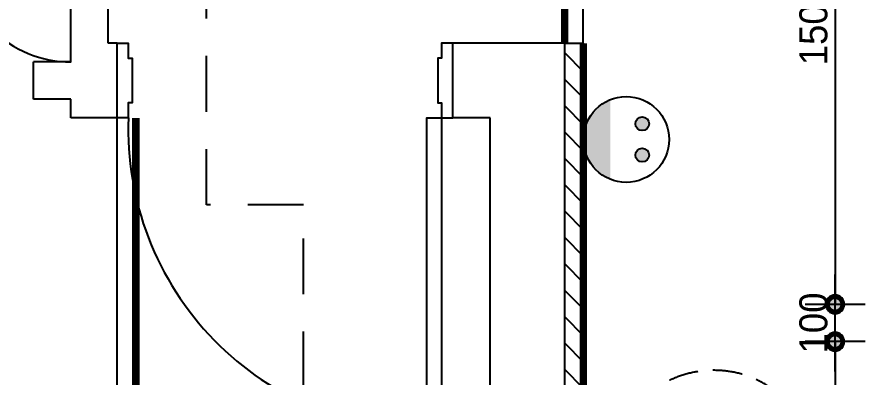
# Model space of a CAD drawing. Header units: inches. Extents: x -63256 to 33689, y -34490 to 100230.
# Drawn here: x 818 to 3092, y 5879 to 6844 of the extents above; entities that cross this region are included whole.
import ezdxf

# ---------------------------------------------------------------- set-up
doc = ezdxf.new("R2010")
doc.units = ezdxf.units.IN
doc.header["$LTSCALE"] = 100
doc.header["$MEASUREMENT"] = 0
doc.linetypes.add('DH-HID2', pattern=[1.2, 0.8, -0.4])
doc.linetypes.add('HID', pattern=[2.5, 1.5, -1])
for name, color, linetype in [('03-WAL NEW', 3, 'Continuous'), ('06-FUR', 6, 'Continuous'), ('06-LIGHT', 4, 'Continuous'), ('07-DIM WAL', 5, 'Continuous'), ('3.기호.계단선', 30, 'Continuous'), ('CO-DO-FR', 7, 'Continuous'), ('CO-DOOR', 8, 'Continuous'), ('FU-FURM', 251, 'DH-HID2'), ('RC-LIGHT', 7, 'Continuous'), ('도면층2', 2, 'Continuous'), ('설비', 140, 'Continuous')]:
    doc.layers.add(name, color=color, linetype=linetype)
doc.styles.add('스타일1', font='')
doc.styles.get('스타일1').set_extended_font_data('HYwulM')
doc.dimstyles.new('30', dxfattribs={"dimscale": 30, "dimtxt": 2.5, "dimasz": 2.5, "dimexe": 1.25, "dimexo": 2, "dimtad": 1, "dimdec": 0, "dimtxsty": '스타일1', "dimblk": 'DOTSMALL', "dimcen": 2.5, "dimclrd": 1, "dimclre": 1, "dimclrt": 2, "dimadec": 0, "dimazin": 0, "dimtfac": 1, "dimtix": 1, "dimtmove": 0, "dimatfit": 3, "dimldrblk": 'DOTSMALL', "dimfxl": 1.25, "dimarcsym": 0})

# ---------------------------------------------------------------- blocks, each defined once
blk = doc.blocks.new('vuidauseh')
at = {"layer": '도면층2'}
for p, q in [((-52218.5, 6773.6), (-52218.5, 7913.6)), ((-52318.5, 6723.6), (-52318.5, 7813.6)), ((-52194.5, 6773.6), (-52218.5, 6773.6)), ((-52194.5, 6573.6), (-52194.5, 6773.6)), ((-50994.5, 6773.6), (-51294.5, 6773.6)), ((-51294.5, 6573.6), (-51294.5, 6773.6)), ((-51294.5, 6573.6), (-51294.5, 6773.6)), ((-50994.5, 3083.6), (-50994.5, 6773.6)), ((-52318.5, 6723.6), (-52418.5, 6723.6)), ((-52418.5, 6623.6), (-52418.5, 6723.6)), ((-52418.5, 6623.6), (-52418.5, 6723.6)), ((-52318.5, 6623.6), (-52418.5, 6623.6)), ((-52318.5, 6573.6), (-52318.5, 6623.6)), ((-52194.5, 6573.6), (-52318.5, 6573.6)), ((-51194.5, 6573.6), (-51294.5, 6573.6)), ((-51194.5, 3283.6), (-51194.5, 6573.6))]:
    blk.add_line(p, q, dxfattribs=at)
blk = doc.blocks.new('VUDASAUSEH')
at = {"layer": '03-WAL NEW'}
h = blk.add_hatch(dxfattribs=at)
h.set_pattern_fill('_USER', color=256, scale=50, angle=135, pattern_type=0)
h.set_pattern_definition([(135, (72584.06, -240750.68), (-35.355339, -35.355339), [])])
h.paths.add_polyline_path([(-23463.2, -11646.4), (-23513.2, -11646.4), (-23513.2, -15136.4), (-23463.2, -15136.4)])
for points in [[(-23513.2, -11646.4), (-23463.2, -11646.4), (-23463.2, -15636.4), (-23513.2, -15636.4)], [(-23513.2, -15336.4), (-23513.2, -11646.4)]]:
    blk.add_lwpolyline(points, dxfattribs=at)
at = {"layer": '06-FUR', "color": 8}
blk.add_lwpolyline([(-25137.2, -11396.4, 0.414214), (-24837.2, -11696.4), (-24837.2, -11696.4), (-24837.2, -11396.4)], format="xyb", dxfattribs=at)
at = {"layer": 'CO-DO-FR'}
for points in [[(-24713.2, -11846.4), (-24713.2, -11646.4), (-24683.2, -11646.4), (-24683.2, -11686.4), (-24673.2, -11686.4), (-24673.2, -11806.4), (-24683.2, -11806.4), (-24683.2, -11846.4), (-24713.2, -11846.4)], [(-23813.2, -11846.4), (-23813.2, -11646.4), (-23843.2, -11646.4), (-23843.2, -11686.4), (-23853.2, -11686.4), (-23853.2, -11806.4), (-23843.2, -11806.4), (-23843.2, -11846.4), (-23813.2, -11846.4)]]:
    blk.add_lwpolyline(points, close=True, dxfattribs=at)
at = {"layer": 'CO-DOOR'}
blk.add_lwpolyline([(-23883.2, -12686.4), (-23883.2, -11846.4), (-23843.2, -11846.4), (-23843.2, -12686.4)], close=True, dxfattribs=at)
blk.add_arc((-23873.2, -11875.9), 810.5, 177.9125, 270.7069, dxfattribs=at)
at = {"layer": 'FU-FURM', "color": 8}
blk.add_arc((-23113.4, -12799), 275.8, 48.9849, 130.9236, dxfattribs=at)
blk.add_blockref('vuidauseh', (27481.3, -18420))
blk = doc.blocks.new('TLSTJF')
at = {"layer": '설비'}
h = blk.add_hatch(color=10, dxfattribs=at)
edge = h.paths.add_edge_path()
edge.add_arc((-17018, -98621.5), 18.3, 0, 360)
h = blk.add_hatch(color=10, dxfattribs=at)
edge = h.paths.add_edge_path()
edge.add_arc((-16934, -98621.5), 18.3, 0, 360)
h = blk.add_hatch(color=10, dxfattribs=at)
edge = h.paths.add_edge_path()
edge.add_line((-16869.4, -98707.5), (-17082.7, -98707.5))
edge.add_ellipse((-16976, -98664.4), major_axis=(81.3, 81.3), ratio=1, start_angle=156.9578, end_angle=293.0422)
at = {"layer": '설비', "color": 10}
for centre, radius in [((-16976, -98664.4), 115), ((-17018, -98621.5), 18.3), ((-16934, -98621.5), 18.3)]:
    blk.add_circle(centre, radius, dxfattribs=at)
blk = doc.blocks.new('1')
at = {"linetype": 'Continuous'}
h = blk.add_hatch(color=4, dxfattribs=at)
h.dxf.hatch_style = 1
edge = h.paths.add_edge_path()
edge.add_arc((11539653.5, -14273503.8), 37.5, 0, 360)
at = {"color": 1, "linetype": 'Continuous'}
for p, q in [((11539653.5, -14273637.1), (11539653.5, -14273370.5)), ((11539520.2, -14273503.8), (11539786.8, -14273503.8))]:
    blk.add_line(p, q, dxfattribs=at)
at = {"color": 4, "linetype": 'Continuous'}
for radius in [41.5, 37.5]:
    blk.add_circle((11539653.5, -14273503.8), radius, dxfattribs=at)
blk = doc.blocks.new('_DOTSMALL')
at = {"color": 0, "linetype": 'ByBlock', "const_width": 0.5}
blk.add_lwpolyline([(-0.0625, 0, 1), (0.0625, 0, 1)], format="xyb", close=True, dxfattribs=at)
blk = doc.blocks.new('*D133')
at = {"layer": '07-DIM WAL', "color": 1, "lineweight": -2, "transparency": 16777216}
for p, q in [((3011.8, 5898.6), (3011.8, 6148.6)), ((3071.8, 6073.6), (3049.3, 6073.6)), ((2951.8, 5973.6), (2974.3, 5973.6))]:
    blk.add_line(p, q, dxfattribs=at)
at = {"layer": 'Defpoints', "color": 0, "transparency": 16777216}
for p in [(3011.8, 6073.6), (3011.8, 6073.6), (3011.8, 5973.6)]:
    blk.add_point(p, dxfattribs=at)
at = {"layer": '07-DIM WAL', "color": 1, "lineweight": -2, "transparency": 16777216, "xscale": 75, "yscale": 75, "zscale": 75}
for p, rotation in [((3011.8, 6073.6), 270), ((3011.8, 5973.6), 90)]:
    blk.add_blockref('_DOTSMALL', p, dxfattribs=dict(at, rotation=rotation))
at = {"layer": '07-DIM WAL', "color": 2, "transparency": 16777216, "insert": (2954.1, 6023.6), "char_height": 75, "attachment_point": 5, "rotation": 90, "style": '스타일1'}
blk.add_mtext('100', dxfattribs=at)
blk = doc.blocks.new('*D170')
at = {"layer": '07-DIM WAL', "color": 1, "lineweight": -2, "transparency": 16777216}
for p, q in [((2951.8, 7573.6), (2974.3, 7573.6)), ((3011.8, 7573.6), (3011.8, 6073.6)), ((3071.8, 6073.6), (3049.3, 6073.6))]:
    blk.add_line(p, q, dxfattribs=at)
at = {"layer": 'Defpoints', "color": 0, "transparency": 16777216}
for p in [(3011.8, 7573.6), (3011.8, 6073.6), (3011.8, 6073.6)]:
    blk.add_point(p, dxfattribs=at)
at = {"layer": '07-DIM WAL', "color": 1, "lineweight": -2, "transparency": 16777216, "xscale": 75, "yscale": 75, "zscale": 75}
for p, rotation in [((3011.8, 7573.6), 90), ((3011.8, 6073.6), 270)]:
    blk.add_blockref('_DOTSMALL', p, dxfattribs=dict(at, rotation=rotation))
at = {"layer": '07-DIM WAL', "color": 2, "transparency": 16777216, "insert": (2954.1, 6823.6), "char_height": 75, "attachment_point": 5, "rotation": 90, "style": '스타일1'}
blk.add_mtext('1500', dxfattribs=at)
blk = doc.blocks.new('*D171')
at = {"layer": '07-DIM WAL', "color": 1, "lineweight": -2, "transparency": 16777216}
for p, q in [((2951.8, 5973.6), (2974.3, 5973.6)), ((3011.8, 5973.6), (3011.8, 4473.6)), ((3071.8, 4473.6), (3049.3, 4473.6))]:
    blk.add_line(p, q, dxfattribs=at)
at = {"layer": 'Defpoints', "color": 0, "transparency": 16777216}
for p in [(3011.8, 5973.6), (3011.8, 4473.6), (3011.8, 4473.6)]:
    blk.add_point(p, dxfattribs=at)
at = {"layer": '07-DIM WAL', "color": 1, "lineweight": -2, "transparency": 16777216, "xscale": 75, "yscale": 75, "zscale": 75}
for p, rotation in [((3011.8, 5973.6), 90), ((3011.8, 4473.6), 270)]:
    blk.add_blockref('_DOTSMALL', p, dxfattribs=dict(at, rotation=rotation))
at = {"layer": '07-DIM WAL', "color": 2, "transparency": 16777216, "insert": (2954.1, 5223.6), "char_height": 75, "attachment_point": 5, "rotation": 90, "style": '스타일1'}
blk.add_mtext('1500', dxfattribs=at)

msp = doc.modelspace()

# ---------------------------------------------------------------- linework, layer by layer
at = {"layer": '06-LIGHT'}
for p, q in [((2336.8, 6773.6), (2336.8, 8763.6)), ((1086.8, 3483.6), (1086.8, 6573.6))]:
    msp.add_line(p, q, dxfattribs=at)
at = {"layer": '06-LIGHT', "color": 10, "linetype": 'HID'}
msp.add_lwpolyline([(2286.8, 8763.6, 20, 20, 0), (2286.8, 6773.6, 20, 20, 0)], format="xyseb", dxfattribs=at)
at = {"layer": '06-LIGHT', "color": 10, "linetype": 'HID', "const_width": 20}
msp.add_lwpolyline([(1136.8, 3483.6), (1136.8, 6573.6)], dxfattribs=at)
at = {"layer": '3.기호.계단선', "linetype": 'HID'}
msp.add_lwpolyline([(1586.8, 5600.5), (1586.8, 6340.1), (1326.8, 6340.1), (1326.8, 10007.6), (1086.7, 10007.6), (1086.7, 10406.9)], dxfattribs=at)
msp.add_lwpolyline([(2336.8, 3283.6, 20, 20, 0), (2336.8, 6773.6, 20, 20, 0)], format="xyseb", dxfattribs=at)

# ---------------------------------------------------------------- block references
msp.add_blockref('VUDASAUSEH', (25800, 18420))
at = {"layer": 'RC-LIGHT', "xscale": -0.6024096385271789, "yscale": 0.6024096385271789, "zscale": 0.6024096385271789}
for p in [(6954610.3, 8604569.9), (6954610.3, 8604469.9)]:
    msp.add_blockref('1', p, dxfattribs=at)
at = {"layer": '설비', "rotation": 270.0000000000001}
msp.add_blockref('TLSTJF', (101116.3, -10460.3), dxfattribs=at)

# ---------------------------------------------------------------- dimensions: what is measured, and where the dimension line sits
at = {"layer": '07-DIM WAL'}
for base, p1, p2, picture, middle in [((3011.8, 6073.6), (3011.8, 7573.6), (3011.8, 6073.6), '*D170', (2954.1, 6823.6)), ((3011.8, 6073.6), (3011.8, 5973.6), (3011.8, 6073.6), '*D133', (2954.1, 6023.6)), ((3011.8, 4473.6), (3011.8, 5973.6), (3011.8, 4473.6), '*D171', (2954.1, 5223.6))]:
    dim = msp.add_linear_dim(base=base, p1=p1, p2=p2, angle=90, dimstyle='30', dxfattribs=at)
    dim.commit()
    dim.dimension.update_dxf_attribs({"geometry": picture, "text_midpoint": middle})

doc.saveas('drawing.dxf')
